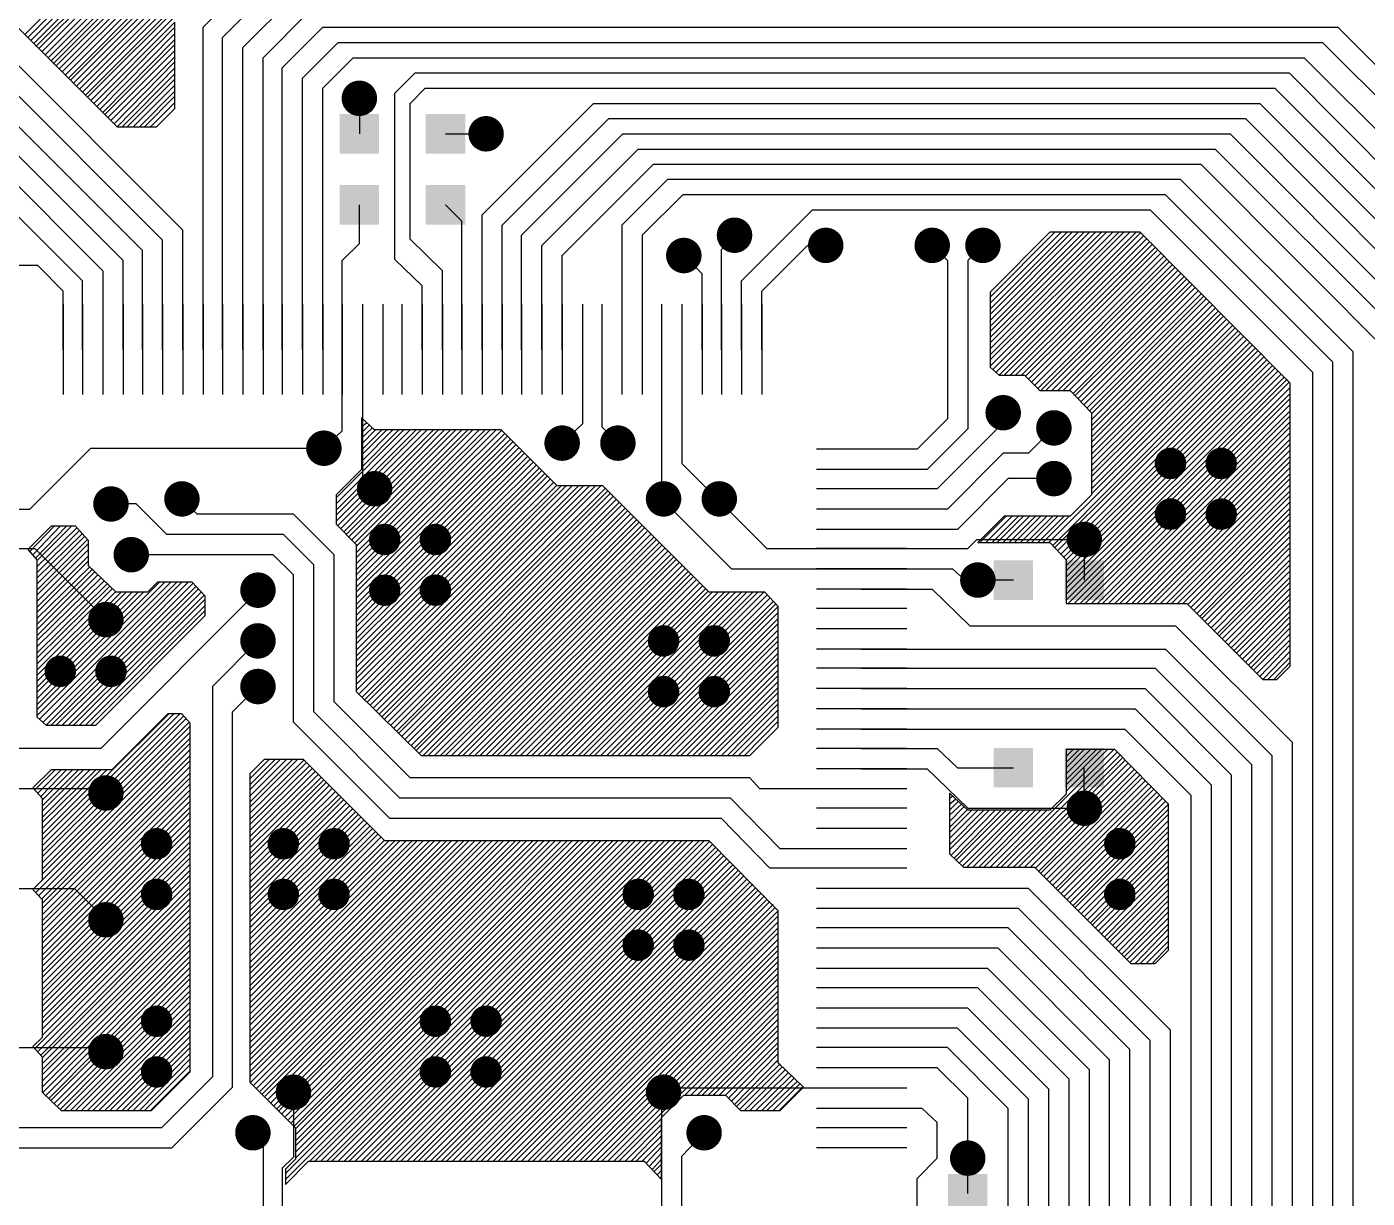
# Model space of a CAD drawing. Extents: x 295 to 953, y 10 to 290.
# Drawn here: x 591.3 to 646.7, y 133.6 to 182 of the extents above; entities that cross this region are included whole.
import ezdxf

# ---------------------------------------------------------------- set-up
doc = ezdxf.new("R2010")
doc.units = 0
doc.header["$LTSCALE"] = 5
doc.header["$MEASUREMENT"] = 0
doc.layers.get('0').update_dxf_attribs({"linetype": 'CONTINUOUS', "lineweight": 25})
doc.layers.add('ART01_PHO', color=7, linetype='CONTINUOUS')

msp = doc.modelspace()

# ---------------------------------------------------------------- linework, layer by layer
for points, const_width in [([(604.647, 179.088, 1), (605.381, 179.088, 1)], 0.733), ([(609.886, 177.621, 1), (610.619, 177.621, 1)], 0.733), ([(620.154, 173.43, 1), (620.887, 173.43, 1)], 0.733), ([(623.926, 173.011, 1), (624.659, 173.011, 1)], 0.733), ([(628.326, 173.011, 1), (629.06, 173.011, 1)], 0.733), ([(630.422, 173.011, 1), (631.155, 173.011, 1)], 0.733), ([(618.058, 172.592, 1), (618.792, 172.592, 1)], 0.733), ([(631.26, 166.096, 1), (631.993, 166.096, 1)], 0.733), ([(633.355, 165.467, 1), (634.089, 165.467, 1)], 0.733), ([(603.18, 164.629, 1), (603.914, 164.629, 1)], 0.733), ([(613.029, 164.839, 1), (613.763, 164.839, 1)], 0.733), ([(615.334, 164.839, 1), (616.068, 164.839, 1)], 0.733), ([(638.217, 164, 1), (638.867, 164, 1)], 0.65), ([(640.313, 164, 1), (640.962, 164, 1)], 0.65), ([(633.355, 163.372, 1), (634.089, 163.372, 1)], 0.733), ([(605.276, 162.953, 1), (606.009, 162.953, 1)], 0.733), ([(594.379, 162.324, 1), (595.113, 162.324, 1)], 0.733), ([(597.313, 162.534, 1), (598.046, 162.534, 1)], 0.733), ([(617.22, 162.534, 1), (617.954, 162.534, 1)], 0.733), ([(619.525, 162.534, 1), (620.259, 162.534, 1)], 0.733), ([(638.217, 161.905, 1), (638.867, 161.905, 1)], 0.65), ([(640.313, 161.905, 1), (640.962, 161.905, 1)], 0.65), ([(605.737, 160.857, 1), (606.386, 160.857, 1)], 0.65), ([(607.832, 160.857, 1), (608.482, 160.857, 1)], 0.65), ([(634.613, 160.857, 1), (635.346, 160.857, 1)], 0.733), ([(595.217, 160.228, 1), (595.951, 160.228, 1)], 0.733), ([(630.212, 159.181, 1), (630.946, 159.181, 1)], 0.733), ([(600.456, 158.762, 1), (601.19, 158.762, 1)], 0.733), ([(605.737, 158.762, 1), (606.386, 158.762, 1)], 0.65), ([(607.832, 158.762, 1), (608.482, 158.762, 1)], 0.65), ([(594.17, 157.546, 1), (594.903, 157.546, 1)], 0.733), ([(600.456, 156.666, 1), (601.19, 156.666, 1)], 0.733), ([(617.262, 156.666, 1), (617.912, 156.666, 1)], 0.65), ([(619.358, 156.666, 1), (620.007, 156.666, 1)], 0.65), ([(592.326, 155.409, 1), (592.975, 155.409, 1)], 0.65), ([(594.421, 155.409, 1), (595.071, 155.409, 1)], 0.65), ([(600.456, 154.78, 1), (601.19, 154.78, 1)], 0.733), ([(617.262, 154.571, 1), (617.912, 154.571, 1)], 0.65), ([(619.358, 154.571, 1), (620.007, 154.571, 1)], 0.65), ([(594.17, 150.38, 1), (594.903, 150.38, 1)], 0.733), ([(634.613, 149.751, 1), (635.346, 149.751, 1)], 0.733), ([(596.307, 148.284, 1), (596.957, 148.284, 1)], 0.65), ([(601.546, 148.284, 1), (602.195, 148.284, 1)], 0.65), ([(603.641, 148.284, 1), (604.291, 148.284, 1)], 0.65), ([(636.122, 148.284, 1), (636.771, 148.284, 1)], 0.65), ([(596.307, 146.189, 1), (596.957, 146.189, 1)], 0.65), ([(601.546, 146.189, 1), (602.195, 146.189, 1)], 0.65), ([(603.641, 146.189, 1), (604.291, 146.189, 1)], 0.65), ([(616.214, 146.189, 1), (616.864, 146.189, 1)], 0.65), ([(618.31, 146.189, 1), (618.959, 146.189, 1)], 0.65), ([(636.122, 146.189, 1), (636.771, 146.189, 1)], 0.65), ([(594.17, 145.141, 1), (594.903, 145.141, 1)], 0.733), ([(616.214, 144.093, 1), (616.864, 144.093, 1)], 0.65), ([(618.31, 144.093, 1), (618.959, 144.093, 1)], 0.65), ([(596.307, 140.95, 1), (596.957, 140.95, 1)], 0.65), ([(607.832, 140.95, 1), (608.482, 140.95, 1)], 0.65), ([(609.928, 140.95, 1), (610.577, 140.95, 1)], 0.65), ([(594.17, 139.693, 1), (594.903, 139.693, 1)], 0.733), ([(596.307, 138.854, 1), (596.957, 138.854, 1)], 0.65), ([(607.832, 138.854, 1), (608.482, 138.854, 1)], 0.65), ([(609.928, 138.854, 1), (610.577, 138.854, 1)], 0.65), ([(601.923, 138.016, 1), (602.656, 138.016, 1)], 0.733), ([(617.22, 138.016, 1), (617.954, 138.016, 1)], 0.733), ([(600.247, 136.34, 1), (600.98, 136.34, 1)], 0.733), ([(618.896, 136.34, 1), (619.63, 136.34, 1)], 0.733), ([(629.793, 135.292, 1), (630.527, 135.292, 1)], 0.733)]:
    msp.add_lwpolyline(points, format="xyb", close=True, dxfattribs=dict(const_width=const_width))
for points in [[(605.831, 178.438), (605.831, 176.804), (604.197, 178.438), (604.197, 176.804)], [(609.393, 178.438), (609.393, 176.804), (607.759, 178.438), (607.759, 176.804)], [(605.831, 175.505), (605.831, 173.87), (604.197, 175.505), (604.197, 173.87)], [(609.393, 175.505), (609.393, 173.87), (607.759, 175.505), (607.759, 173.87)], [(632.863, 159.998), (632.863, 158.363), (631.229, 159.998), (631.229, 158.363)], [(635.797, 159.998), (635.797, 158.363), (634.162, 159.998), (634.162, 158.363)], [(632.863, 152.245), (632.863, 150.61), (631.229, 152.245), (631.229, 150.61)], [(635.797, 152.245), (635.797, 150.61), (634.162, 152.245), (634.162, 150.61)], [(630.977, 134.642), (630.977, 133.008), (629.343, 134.642), (629.343, 133.008)]]:
    msp.add_solid(points)
at = {"layer": 'ART01_PHO', "color": 7}
for p, q in [((591.184, 181.728), (606.69, 197.235)), ((591.309, 181.603), (606.942, 197.235)), ((591.435, 181.477), (607.151, 197.235)), ((591.561, 181.351), (607.403, 197.235)), ((591.645, 181.225), (607.654, 197.235)), ((591.77, 181.142), (607.864, 197.235)), ((591.896, 181.016), (608.115, 197.235)), ((592.022, 180.89), (608.367, 197.235)), ((592.147, 180.764), (608.576, 197.235)), ((592.273, 180.639), (608.828, 197.235)), ((592.357, 180.513), (609.079, 197.235)), ((592.483, 180.429), (609.289, 197.235)), ((592.608, 180.303), (609.54, 197.235)), ((592.734, 180.178), (609.792, 197.235)), ((592.86, 180.052), (610.001, 197.235)), ((592.986, 179.926), (610.253, 197.235)), ((593.069, 179.842), (610.504, 197.235)), ((593.195, 179.717), (610.714, 197.235)), ((593.321, 179.591), (610.965, 197.235)), ((593.447, 179.465), (611.216, 197.235)), ((593.572, 179.339), (611.426, 197.235)), ((593.698, 179.214), (611.677, 197.235)), ((593.782, 179.13), (611.887, 197.235)), ((593.908, 179.004), (612.139, 197.235)), ((598.56, 182.022), (601.074, 184.536)), ((599.356, 181.603), (601.661, 183.908)), ((600.194, 181.183), (602.29, 183.279)), ((601.032, 180.764), (602.918, 182.65)), ((590.806, 182.105), (594.997, 177.914)), ((594.033, 178.878), (597.386, 182.231)), ((594.159, 178.753), (597.386, 182.022)), ((594.285, 178.627), (597.386, 181.77)), ((597.386, 178.669), (597.386, 182.231)), ((598.56, 168.694), (598.56, 182.022)), ((601.829, 180.345), (603.505, 182.022)), ((603.505, 182.022), (645.457, 182.022)), ((645.457, 182.022), (651.534, 175.945)), ((597.721, 173.64), (590.178, 181.183)), ((594.411, 178.501), (597.386, 181.519)), ((594.494, 178.417), (597.386, 181.309)), ((599.356, 168.694), (599.356, 181.603)), ((600.194, 168.694), (600.194, 181.183)), ((602.667, 179.926), (604.134, 181.393)), ((604.134, 181.393), (644.828, 181.393)), ((644.828, 181.393), (651.115, 175.106)), ((594.62, 178.292), (597.386, 181.058)), ((594.746, 178.166), (597.386, 180.806)), ((601.032, 168.694), (601.032, 180.764)), ((603.505, 179.507), (604.762, 180.764)), ((604.762, 180.764), (644.074, 180.764)), ((644.074, 180.764), (652.791, 172.047)), ((596.883, 173.221), (589.549, 180.555)), ((594.872, 178.04), (597.386, 180.597)), ((594.997, 177.914), (597.386, 180.345)), ((595.207, 177.914), (597.386, 180.094)), ((601.829, 168.694), (601.829, 180.345)), ((606.481, 179.298), (607.319, 180.136)), ((607.319, 180.136), (643.445, 180.136)), ((643.445, 180.136), (652.372, 171.167)), ((596.045, 172.801), (588.92, 179.926)), ((595.416, 177.914), (597.386, 179.884)), ((595.668, 177.914), (597.386, 179.633)), ((602.667, 168.694), (602.667, 179.926)), ((595.249, 172.382), (588.334, 179.298)), ((595.919, 177.914), (597.386, 179.381)), ((596.129, 177.914), (597.386, 179.172)), ((603.505, 168.694), (603.505, 179.507)), ((605.014, 179.088), (605.014, 177.621)), ((606.481, 172.424), (606.481, 179.298)), ((607.109, 178.878), (607.738, 179.507)), ((607.738, 179.507), (642.859, 179.507)), ((642.859, 179.507), (651.953, 170.371)), ((596.38, 177.914), (597.386, 178.92)), ((596.632, 177.914), (597.386, 178.669)), ((596.632, 177.914), (597.386, 178.669)), ((607.109, 173.262), (607.109, 178.878)), ((610.085, 174.268), (614.695, 178.878)), ((614.695, 178.878), (642.23, 178.878)), ((642.23, 178.878), (651.534, 169.574)), ((594.997, 177.914), (596.632, 177.914)), ((610.923, 173.849), (615.324, 178.25)), ((615.324, 178.25), (641.643, 178.25)), ((641.643, 178.25), (651.115, 168.736)), ((608.576, 177.621), (610.253, 177.621)), ((611.719, 173.43), (615.91, 177.621)), ((615.91, 177.621), (641.014, 177.621)), ((641.014, 177.621), (650.696, 167.898)), ((612.558, 173.011), (616.539, 176.992)), ((616.539, 176.992), (640.386, 176.992)), ((640.386, 176.992), (650.277, 167.102)), ((589.8, 176.573), (594.411, 171.963)), ((613.396, 172.592), (617.168, 176.364)), ((617.168, 176.364), (639.799, 176.364)), ((639.799, 176.364), (649.858, 166.263)), ((617.754, 175.735), (615.868, 173.849)), ((638.961, 175.735), (617.754, 175.735)), ((646.086, 168.61), (638.961, 175.735)), ((618.383, 175.106), (616.707, 173.43)), ((638.332, 175.106), (618.383, 175.106)), ((645.247, 168.191), (638.332, 175.106)), ((605.014, 173.095), (605.014, 174.687)), ((609.247, 174.017), (608.576, 174.687)), ((593.572, 171.544), (590.639, 174.478)), ((609.247, 168.694), (609.247, 174.017)), ((610.085, 168.694), (610.085, 174.268)), ((620.814, 171.544), (623.748, 174.478)), ((623.748, 174.478), (637.704, 174.478)), ((637.704, 174.478), (644.409, 167.772)), ((597.721, 168.694), (597.721, 173.64)), ((610.923, 168.694), (610.923, 173.849)), ((611.719, 168.694), (611.719, 173.43)), ((615.868, 173.849), (615.868, 168.694)), ((616.707, 173.43), (616.707, 168.694)), ((619.976, 172.843), (620.521, 173.43)), ((631.082, 170.874), (633.764, 173.556)), ((631.082, 170.622), (634.016, 173.556)), ((631.082, 170.371), (634.267, 173.556)), ((631.082, 170.161), (634.477, 173.556)), ((631.082, 169.91), (634.728, 173.556)), ((631.082, 169.658), (634.979, 173.556)), ((631.082, 169.449), (635.189, 173.556)), ((631.082, 169.197), (635.44, 173.556)), ((631.082, 168.988), (635.692, 173.556)), ((631.082, 168.736), (635.901, 173.556)), ((631.082, 168.485), (636.153, 173.556)), ((631.082, 168.275), (636.404, 173.556)), ((631.082, 168.024), (636.614, 173.556)), ((633.555, 173.556), (631.082, 171.083)), ((631.208, 167.898), (636.865, 173.556)), ((631.333, 167.772), (637.117, 173.556)), ((631.459, 167.647), (637.285, 173.514)), ((637.285, 173.556), (633.555, 173.556)), ((643.487, 167.311), (637.285, 173.556)), ((596.883, 168.694), (596.883, 173.221)), ((604.301, 172.382), (605.014, 173.095)), ((608.45, 171.963), (607.109, 173.262)), ((612.558, 168.694), (612.558, 173.011)), ((621.652, 171.125), (623.538, 173.011)), ((623.538, 173.011), (624.292, 173.011)), ((628.693, 173.011), (629.322, 172.382)), ((630.788, 173.011), (630.16, 172.382)), ((631.669, 167.647), (637.41, 173.388)), ((631.92, 167.647), (637.536, 173.262)), ((632.13, 167.647), (637.662, 173.137)), ((632.381, 167.647), (637.787, 173.053)), ((632.549, 167.605), (637.913, 172.927)), ((595.249, 168.694), (595.249, 172.382)), ((596.045, 168.694), (596.045, 172.801)), ((604.301, 168.694), (604.301, 172.382)), ((607.612, 171.335), (606.481, 172.424)), ((613.396, 168.694), (613.396, 172.592)), ((619.179, 171.838), (618.425, 172.592)), ((619.976, 168.694), (619.976, 172.843)), ((629.322, 172.382), (629.322, 165.844)), ((630.16, 172.382), (630.16, 165.425)), ((632.674, 167.479), (637.997, 172.801)), ((632.8, 167.353), (638.123, 172.676)), ((632.926, 167.227), (638.248, 172.55)), ((633.052, 167.102), (638.374, 172.424)), ((633.177, 167.018), (638.5, 172.34)), ((591.728, 172.173), (586.154, 172.173)), ((592.776, 171.125), (591.728, 172.173)), ((594.411, 171.963), (594.411, 168.694)), ((608.45, 168.694), (608.45, 171.963)), ((619.179, 168.694), (619.179, 171.838)), ((633.387, 167.018), (638.626, 172.215)), ((633.638, 167.018), (638.709, 172.089)), ((633.89, 167.018), (638.835, 171.963)), ((634.099, 167.018), (638.961, 171.838)), ((593.572, 168.694), (593.572, 171.544)), ((607.612, 168.694), (607.612, 171.335)), ((620.814, 168.694), (620.814, 171.544)), ((634.351, 167.018), (639.087, 171.712)), ((634.518, 166.892), (639.212, 171.628)), ((634.602, 166.808), (639.338, 171.502)), ((634.728, 166.683), (639.422, 171.377)), ((634.854, 166.557), (639.548, 171.251)), ((592.776, 168.694), (592.776, 171.125)), ((621.652, 168.694), (621.652, 171.125)), ((631.082, 171.083), (631.082, 167.982)), ((634.979, 166.431), (639.673, 171.125)), ((635.105, 166.305), (639.799, 170.999)), ((635.189, 166.18), (639.925, 170.916)), ((635.273, 166.054), (640.009, 170.79)), ((635.273, 165.802), (640.134, 170.664)), ((592.776, 170.58), (592.776, 166.85)), ((593.572, 170.58), (593.572, 166.85)), ((594.411, 170.58), (594.411, 166.85)), ((595.249, 170.58), (595.249, 166.85)), ((596.045, 170.58), (596.045, 166.85)), ((596.883, 170.58), (596.883, 166.85)), ((597.721, 170.58), (597.721, 166.85)), ((598.56, 170.58), (598.56, 166.85)), ((599.356, 170.58), (599.356, 166.85)), ((600.194, 170.58), (600.194, 166.85)), ((601.032, 170.58), (601.032, 166.85)), ((601.829, 170.58), (601.829, 166.85)), ((602.667, 170.58), (602.667, 166.85)), ((603.505, 170.58), (603.505, 166.85)), ((604.301, 170.58), (604.301, 166.85)), ((605.14, 170.58), (605.14, 166.85)), ((605.978, 170.58), (605.978, 166.85)), ((606.774, 170.58), (606.774, 166.85)), ((607.612, 170.58), (607.612, 166.85)), ((608.45, 170.58), (608.45, 166.85)), ((609.247, 170.58), (609.247, 166.85)), ((610.085, 170.58), (610.085, 166.85)), ((610.923, 170.58), (610.923, 166.85)), ((611.719, 170.58), (611.719, 166.85)), ((612.558, 170.58), (612.558, 166.85)), ((613.396, 170.58), (613.396, 166.85)), ((614.234, 170.58), (614.234, 166.85)), ((615.03, 170.58), (615.03, 166.85)), ((615.868, 170.58), (615.868, 166.85)), ((616.707, 170.58), (616.707, 166.85)), ((617.503, 170.58), (617.503, 166.85)), ((618.341, 170.58), (618.341, 166.85)), ((619.179, 170.58), (619.179, 166.85)), ((619.976, 170.58), (619.976, 166.85)), ((620.814, 170.58), (620.814, 166.85)), ((621.652, 170.58), (621.652, 166.85)), ((635.273, 165.551), (640.26, 170.538)), ((635.273, 165.341), (640.386, 170.413)), ((635.273, 165.09), (640.512, 170.287)), ((635.273, 164.88), (640.637, 170.203)), ((635.273, 164.629), (640.721, 170.077)), ((635.273, 164.378), (640.847, 169.952)), ((635.273, 164.168), (640.973, 169.826)), ((635.273, 163.917), (641.098, 169.7)), ((635.273, 163.665), (641.224, 169.616)), ((633.513, 160.731), (641.811, 168.988)), ((635.273, 163.456), (641.35, 169.491)), ((635.273, 163.204), (641.434, 169.365)), ((635.273, 162.953), (641.559, 169.239)), ((635.273, 162.743), (641.685, 169.113)), ((604.301, 165.341), (604.301, 168.694)), ((605.14, 168.694), (605.14, 163.456)), ((614.234, 168.694), (614.234, 165.635)), ((615.03, 168.694), (615.03, 165.509)), ((617.503, 168.694), (617.503, 162.534)), ((618.341, 168.694), (618.341, 164)), ((633.68, 160.606), (641.937, 168.904)), ((633.764, 160.522), (642.062, 168.778)), ((633.89, 160.396), (642.146, 168.652)), ((634.016, 160.27), (642.272, 168.527)), ((646.086, 110.356), (646.086, 168.61)), ((631.082, 167.982), (631.459, 167.647)), ((634.141, 160.145), (642.398, 168.401)), ((634.225, 160.019), (642.523, 168.275)), ((634.225, 159.767), (642.649, 168.191)), ((634.225, 159.558), (642.775, 168.066)), ((634.225, 159.306), (642.859, 167.94)), ((645.247, 113.499), (645.247, 168.191)), ((631.459, 167.647), (632.507, 167.647)), ((632.507, 167.647), (633.135, 167.018)), ((634.225, 159.055), (642.984, 167.814)), ((634.225, 158.845), (643.11, 167.688)), ((634.225, 158.594), (643.236, 167.563)), ((634.225, 158.343), (643.361, 167.479)), ((634.309, 158.217), (643.445, 167.353)), ((644.409, 167.772), (644.409, 114.756)), ((633.135, 167.018), (634.393, 167.018)), ((634.393, 167.018), (635.273, 166.096)), ((634.56, 158.217), (643.487, 167.144)), ((634.812, 158.217), (643.487, 166.892)), ((643.487, 155.618), (643.487, 167.311)), ((635.021, 158.217), (643.487, 166.683)), ((635.273, 158.217), (643.487, 166.431)), ((605.642, 165.383), (605.098, 165.886)), ((605.098, 165.886), (605.098, 163.749)), ((605.098, 165.761), (605.181, 165.802)), ((605.098, 165.509), (605.307, 165.677)), ((629.322, 165.844), (628.064, 164.587)), ((631.627, 165.677), (628.903, 162.953)), ((631.627, 166.096), (631.627, 165.677)), ((635.273, 166.096), (635.273, 162.701)), ((635.524, 158.217), (643.487, 166.18)), ((635.734, 158.217), (643.487, 165.97)), ((635.985, 158.217), (643.487, 165.719)), ((603.547, 164.629), (604.301, 165.341)), ((604.05, 162.575), (606.858, 165.383)), ((604.05, 162.324), (607.109, 165.383)), ((604.05, 162.072), (607.361, 165.383)), ((604.05, 161.863), (607.57, 165.383)), ((604.05, 161.611), (607.822, 165.383)), ((604.134, 161.444), (608.073, 165.383)), ((604.259, 161.318), (608.283, 165.383)), ((604.385, 161.192), (608.534, 165.383)), ((604.469, 161.067), (608.786, 165.383)), ((604.595, 160.983), (608.995, 165.383)), ((604.72, 160.857), (609.247, 165.383)), ((604.846, 160.731), (609.498, 165.383)), ((604.888, 160.564), (609.708, 165.383)), ((604.888, 160.312), (609.959, 165.383)), ((604.888, 160.103), (610.211, 165.383)), ((604.888, 159.851), (610.42, 165.383)), ((604.888, 159.6), (610.672, 165.383)), ((604.888, 159.39), (610.881, 165.341)), ((604.888, 159.139), (611.007, 165.216)), ((604.888, 158.887), (611.133, 165.132)), ((605.098, 165.258), (605.433, 165.593)), ((605.098, 165.048), (605.559, 165.467)), ((605.098, 164.797), (605.684, 165.383)), ((605.098, 164.545), (605.936, 165.383)), ((605.098, 164.336), (606.145, 165.383)), ((605.098, 164.084), (606.397, 165.383)), ((605.098, 163.833), (606.648, 165.383)), ((610.881, 165.383), (605.642, 165.383)), ((613.186, 163.078), (610.881, 165.383)), ((614.234, 165.635), (613.396, 164.839)), ((615.03, 165.509), (615.701, 164.839)), ((630.16, 165.425), (628.483, 163.749)), ((633.722, 165.467), (632.674, 164.419)), ((636.237, 158.217), (643.487, 165.509)), ((636.446, 158.217), (643.487, 165.258)), ((591.393, 162.114), (593.908, 164.629)), ((593.908, 164.629), (603.547, 164.629)), ((604.888, 158.678), (611.258, 165.006)), ((604.888, 158.426), (611.342, 164.88)), ((604.888, 158.175), (611.468, 164.755)), ((604.888, 157.965), (611.594, 164.629)), ((627.645, 164.587), (623.915, 164.587)), ((628.064, 164.587), (625.759, 164.587)), ((636.698, 158.217), (643.487, 165.006)), ((636.949, 158.217), (643.487, 164.797)), ((604.888, 157.714), (611.719, 164.503)), ((604.888, 157.462), (611.845, 164.419)), ((604.888, 157.253), (611.971, 164.294)), ((604.888, 157.001), (612.055, 164.168)), ((604.888, 156.75), (612.18, 164.042)), ((618.341, 164), (621.862, 160.48)), ((631.627, 164.419), (629.322, 162.114)), ((632.674, 164.419), (631.627, 164.419)), ((637.159, 158.217), (643.487, 164.545)), ((637.41, 158.217), (643.487, 164.294)), ((637.662, 158.217), (643.487, 164.084)), ((605.098, 163.749), (604.05, 162.701)), ((604.888, 156.54), (612.306, 163.917)), ((604.888, 156.289), (612.432, 163.791)), ((604.888, 156.037), (612.558, 163.707)), ((604.888, 155.828), (612.683, 163.581)), ((604.888, 155.576), (612.767, 163.456)), ((605.14, 163.456), (605.642, 162.953)), ((627.645, 163.749), (623.915, 163.749)), ((628.483, 163.749), (625.759, 163.749)), ((637.871, 158.217), (643.487, 163.833)), ((638.123, 158.217), (643.487, 163.581)), ((604.888, 155.325), (612.893, 163.33)), ((604.888, 155.115), (613.019, 163.204)), ((604.888, 154.864), (613.144, 163.078)), ((604.888, 154.613), (613.354, 163.078)), ((605.014, 154.487), (613.563, 163.078)), ((605.14, 154.361), (613.815, 163.078)), ((605.223, 154.235), (614.066, 163.078)), ((605.349, 154.151), (614.276, 163.078)), ((605.475, 154.026), (614.527, 163.078)), ((605.601, 153.9), (614.779, 163.078)), ((605.726, 153.774), (614.988, 163.078)), ((605.852, 153.649), (615.156, 162.953)), ((615.072, 163.078), (613.186, 163.078)), ((619.473, 158.678), (615.072, 163.078)), ((619.892, 162.534), (619.389, 162.953)), ((627.645, 162.953), (623.915, 162.953)), ((628.903, 162.953), (625.759, 162.953)), ((631.836, 163.372), (629.741, 161.276)), ((633.722, 163.372), (631.836, 163.372)), ((638.374, 158.217), (643.487, 163.372)), ((638.584, 158.217), (643.487, 163.12)), ((598.308, 161.905), (597.68, 162.534)), ((604.05, 162.701), (604.05, 161.486)), ((605.936, 153.523), (615.282, 162.869)), ((606.062, 153.439), (615.366, 162.743)), ((606.187, 153.313), (615.491, 162.617)), ((606.313, 153.188), (615.617, 162.492)), ((606.439, 153.062), (615.743, 162.366)), ((617.503, 162.534), (620.395, 159.642)), ((617.503, 162.534), (617.587, 162.534)), ((635.273, 162.701), (634.393, 161.821)), ((638.835, 158.217), (643.487, 162.869)), ((639.045, 158.217), (643.487, 162.659)), ((639.254, 158.175), (643.487, 162.408)), ((588.627, 162.114), (591.393, 162.114)), ((595.794, 162.324), (594.746, 162.324)), ((597.051, 161.067), (595.794, 162.324)), ((602.29, 161.905), (598.308, 161.905)), ((603.966, 160.228), (602.29, 161.905)), ((606.564, 152.936), (615.868, 162.282)), ((606.648, 152.852), (615.994, 162.156)), ((606.774, 152.727), (616.078, 162.031)), ((606.9, 152.601), (616.204, 161.905)), ((627.645, 162.114), (623.915, 162.114)), ((629.322, 162.114), (625.759, 162.114)), ((631.669, 161.821), (630.579, 160.731)), ((630.663, 160.731), (631.752, 161.821)), ((630.914, 160.731), (632.004, 161.821)), ((631.166, 160.731), (632.255, 161.821)), ((631.375, 160.731), (632.465, 161.821)), ((631.627, 160.731), (632.716, 161.821)), ((634.393, 161.821), (631.669, 161.821)), ((631.878, 160.731), (632.968, 161.821)), ((632.088, 160.731), (633.177, 161.821)), ((632.339, 160.731), (633.429, 161.821)), ((632.591, 160.731), (633.68, 161.821)), ((632.8, 160.731), (633.89, 161.821)), ((633.052, 160.731), (634.141, 161.821)), ((633.261, 160.731), (634.351, 161.821)), ((639.38, 158.049), (643.487, 162.156)), ((639.506, 157.923), (643.487, 161.947)), ((592.273, 161.402), (591.309, 160.438)), ((591.393, 160.354), (592.399, 161.402)), ((591.519, 160.228), (592.65, 161.402)), ((591.645, 160.103), (592.902, 161.402)), ((591.686, 159.977), (593.111, 161.402)), ((591.686, 159.726), (593.321, 161.318)), ((591.686, 159.474), (593.447, 161.234)), ((593.279, 161.402), (592.273, 161.402)), ((593.824, 160.815), (593.279, 161.402)), ((604.05, 161.486), (604.888, 160.648)), ((607.025, 152.475), (616.33, 161.779)), ((607.151, 152.349), (616.455, 161.653)), ((607.277, 152.224), (616.581, 161.57)), ((607.361, 152.14), (616.707, 161.444)), ((607.486, 152.014), (616.791, 161.318)), ((627.645, 161.276), (623.915, 161.276)), ((629.741, 161.276), (625.759, 161.276)), ((639.631, 157.798), (643.487, 161.695)), ((639.757, 157.672), (643.487, 161.444)), ((639.841, 157.588), (643.487, 161.234)), ((591.686, 159.265), (593.572, 161.109)), ((591.686, 159.013), (593.656, 160.983)), ((591.686, 158.762), (593.782, 160.857)), ((591.686, 158.552), (593.824, 160.689)), ((593.824, 159.767), (593.824, 160.815)), ((601.871, 161.067), (597.051, 161.067)), ((603.128, 159.809), (601.871, 161.067)), ((607.654, 151.93), (616.916, 161.192)), ((607.864, 151.93), (617.042, 161.067)), ((608.115, 151.93), (617.168, 160.941)), ((608.367, 151.93), (617.293, 160.857)), ((608.576, 151.93), (617.419, 160.731)), ((630.16, 160.48), (630.537, 160.857)), ((630.537, 160.857), (634.979, 160.857)), ((630.579, 160.731), (633.555, 160.731)), ((633.555, 160.731), (634.225, 160.019)), ((634.979, 160.857), (634.979, 159.181)), ((639.967, 157.462), (643.487, 160.983)), ((640.092, 157.337), (643.487, 160.731)), ((588.627, 160.48), (591.603, 160.48)), ((591.309, 160.438), (591.686, 160.019)), ((591.603, 160.48), (594.536, 157.546)), ((591.686, 158.301), (593.824, 160.438)), ((591.686, 158.049), (593.824, 160.187)), ((601.451, 160.228), (595.584, 160.228)), ((602.29, 159.39), (601.451, 160.228)), ((603.966, 154.151), (603.966, 160.228)), ((604.888, 160.648), (604.888, 154.571)), ((608.828, 151.93), (617.503, 160.606)), ((609.079, 151.93), (617.629, 160.48)), ((609.289, 151.93), (617.754, 160.354)), ((609.54, 151.93), (617.88, 160.228)), ((609.792, 151.93), (618.006, 160.145)), ((621.862, 160.48), (625.759, 160.48)), ((627.645, 160.48), (623.915, 160.48)), ((625.759, 160.48), (630.16, 160.48)), ((640.218, 157.211), (643.487, 160.522)), ((640.344, 157.085), (643.487, 160.27)), ((591.686, 160.019), (591.686, 153.523)), ((591.686, 157.84), (593.824, 159.977)), ((591.686, 157.588), (593.866, 159.726)), ((591.686, 157.337), (593.991, 159.642)), ((594.955, 158.678), (593.824, 159.767)), ((603.128, 153.732), (603.128, 159.809)), ((610.001, 151.93), (618.09, 160.019)), ((610.253, 151.93), (618.215, 159.893)), ((610.504, 151.93), (618.341, 159.767)), ((610.714, 151.93), (618.467, 159.642)), ((620.395, 159.642), (625.759, 159.642)), ((627.645, 159.642), (623.915, 159.642)), ((625.759, 159.642), (629.531, 159.642)), ((629.531, 159.642), (630.034, 159.181)), ((634.225, 160.019), (634.225, 158.217)), ((640.47, 156.959), (643.487, 160.019)), ((640.553, 156.876), (643.487, 159.809)), ((591.686, 157.127), (594.075, 159.516)), ((591.686, 156.876), (594.201, 159.39)), ((591.686, 156.666), (594.327, 159.265)), ((591.686, 156.415), (594.452, 159.139)), ((591.686, 154.026), (596.758, 159.097)), ((591.686, 153.816), (596.967, 159.097)), ((591.686, 153.565), (597.219, 159.097)), ((591.686, 156.163), (594.578, 159.013)), ((591.812, 153.439), (597.47, 159.097)), ((591.938, 153.313), (597.68, 159.097)), ((592.064, 153.188), (597.931, 159.097)), ((592.273, 153.188), (598.141, 159.055)), ((596.674, 159.097), (596.255, 158.678)), ((598.099, 159.097), (596.674, 159.097)), ((598.643, 158.51), (598.099, 159.097)), ((602.29, 153.313), (602.29, 159.39)), ((610.965, 151.93), (618.593, 159.516)), ((611.216, 151.93), (618.718, 159.432)), ((611.426, 151.93), (618.802, 159.306)), ((611.677, 151.93), (618.928, 159.181)), ((611.929, 151.93), (619.054, 159.055)), ((632.046, 159.181), (630.034, 159.181)), ((640.679, 156.75), (643.487, 159.558)), ((640.805, 156.624), (643.487, 159.306)), ((640.931, 156.498), (643.487, 159.097)), ((591.686, 155.954), (594.704, 158.929)), ((591.686, 155.702), (594.788, 158.804)), ((591.686, 155.451), (594.913, 158.678)), ((591.686, 155.241), (595.165, 158.678)), ((591.686, 154.99), (595.375, 158.678)), ((591.686, 154.738), (595.626, 158.678)), ((591.686, 154.529), (595.877, 158.678)), ((591.686, 154.277), (596.087, 158.678)), ((592.483, 153.188), (598.266, 158.929)), ((592.734, 153.188), (598.35, 158.804)), ((592.986, 153.188), (598.476, 158.678)), ((593.195, 153.188), (598.602, 158.552)), ((600.823, 158.72), (594.327, 152.224)), ((596.255, 158.678), (594.955, 158.678)), ((598.643, 157.714), (598.643, 158.51)), ((600.823, 158.762), (600.823, 158.72)), ((612.139, 151.93), (619.179, 158.929)), ((612.39, 151.93), (619.305, 158.804)), ((612.641, 151.93), (619.431, 158.72)), ((612.851, 151.93), (619.598, 158.678)), ((613.102, 151.93), (619.85, 158.678)), ((613.354, 151.93), (620.101, 158.678)), ((613.563, 151.93), (620.311, 158.678)), ((613.815, 151.93), (620.562, 158.678)), ((614.066, 151.93), (620.814, 158.678)), ((614.276, 151.93), (621.023, 158.678)), ((614.527, 151.93), (621.275, 158.678)), ((614.737, 151.93), (621.484, 158.678)), ((614.988, 151.93), (621.736, 158.678)), ((615.24, 151.93), (621.862, 158.552)), ((621.778, 158.678), (619.473, 158.678)), ((622.323, 158.091), (621.778, 158.678)), ((627.645, 158.804), (623.915, 158.804)), ((625.759, 158.804), (628.693, 158.804)), ((628.693, 158.804), (630.244, 157.295)), ((641.056, 156.373), (643.487, 158.845)), ((641.14, 156.247), (643.487, 158.594)), ((593.447, 153.188), (598.643, 158.384)), ((593.698, 153.188), (598.643, 158.133)), ((593.908, 153.188), (598.643, 157.923)), ((615.449, 151.93), (621.987, 158.426)), ((615.701, 151.93), (622.113, 158.301)), ((615.952, 151.93), (622.239, 158.217)), ((616.162, 151.93), (622.323, 158.091)), ((622.323, 153.104), (622.323, 158.091)), ((627.645, 158.007), (623.915, 158.007)), ((634.225, 158.217), (639.212, 158.217)), ((639.212, 158.217), (642.356, 155.074)), ((641.266, 156.163), (643.487, 158.384)), ((641.392, 156.037), (643.487, 158.133)), ((594.117, 153.188), (598.643, 157.714)), ((616.413, 151.93), (622.323, 157.84)), ((616.665, 151.93), (622.323, 157.588)), ((616.874, 151.93), (622.323, 157.379)), ((641.517, 155.912), (643.487, 157.881)), ((641.643, 155.786), (643.487, 157.672)), ((641.769, 155.66), (643.487, 157.42)), ((617.126, 151.93), (622.323, 157.127)), ((617.377, 151.93), (622.323, 156.876)), ((627.645, 157.169), (623.915, 157.169)), ((630.244, 157.295), (638.751, 157.295)), ((638.751, 157.295), (643.571, 152.475)), ((641.853, 155.535), (643.487, 157.211)), ((641.978, 155.451), (643.487, 156.959)), ((600.823, 156.666), (598.937, 154.78)), ((617.587, 151.93), (622.323, 156.666)), ((617.838, 151.93), (622.323, 156.415)), ((627.645, 156.331), (623.915, 156.331)), ((625.759, 156.331), (638.332, 156.331)), ((638.332, 156.331), (642.733, 151.93)), ((642.104, 155.325), (643.487, 156.708)), ((642.23, 155.199), (643.487, 156.498)), ((642.356, 155.074), (643.487, 156.247)), ((618.09, 151.93), (622.323, 156.163)), ((618.299, 151.93), (622.323, 155.954)), ((618.551, 151.93), (622.323, 155.702)), ((642.565, 155.074), (643.487, 155.996)), ((642.817, 155.074), (643.487, 155.786)), ((618.802, 151.93), (622.323, 155.451)), ((619.012, 151.93), (622.323, 155.241)), ((627.645, 155.535), (623.915, 155.535)), ((625.759, 155.535), (637.913, 155.535)), ((637.913, 155.535), (641.895, 151.553)), ((642.942, 155.074), (643.487, 155.618)), ((598.937, 154.78), (598.937, 138.645)), ((599.775, 153.732), (600.823, 154.78)), ((619.263, 151.93), (622.323, 154.99)), ((619.515, 151.93), (622.323, 154.738)), ((627.645, 154.696), (623.915, 154.696)), ((625.759, 154.696), (637.494, 154.696)), ((637.494, 154.696), (641.056, 151.134)), ((642.356, 155.074), (642.942, 155.074)), ((607.109, 151.008), (603.966, 154.151)), ((604.888, 154.571), (607.57, 151.93)), ((619.724, 151.93), (622.323, 154.529)), ((619.976, 151.93), (622.323, 154.277)), ((620.227, 151.93), (622.323, 154.068)), ((591.686, 153.523), (592.064, 153.188)), ((591.896, 148.452), (597.135, 153.649)), ((591.896, 148.2), (597.344, 153.649)), ((591.896, 147.949), (597.596, 153.649)), ((591.896, 147.739), (597.763, 153.565)), ((597.093, 153.649), (594.788, 151.344)), ((597.68, 153.649), (597.093, 153.649)), ((598.015, 153.271), (597.68, 153.649)), ((599.775, 138.226), (599.775, 153.732)), ((606.69, 150.17), (603.128, 153.732)), ((620.437, 151.93), (622.323, 153.816)), ((620.688, 151.93), (622.323, 153.565)), ((627.645, 153.858), (623.915, 153.858)), ((625.759, 153.858), (637.075, 153.858)), ((637.075, 153.858), (640.218, 150.715)), ((591.896, 147.488), (597.847, 153.439)), ((591.896, 147.236), (597.973, 153.313)), ((591.896, 147.027), (598.015, 153.146)), ((592.064, 153.188), (594.117, 153.188)), ((598.015, 138.854), (598.015, 153.271)), ((606.271, 149.332), (602.29, 153.313)), ((620.94, 151.93), (622.323, 153.355)), ((621.149, 151.93), (622.323, 153.104)), ((627.645, 153.02), (623.915, 153.02)), ((625.759, 153.02), (636.656, 153.02)), ((636.656, 153.02), (639.38, 150.296)), ((591.645, 146.272), (598.015, 152.643)), ((591.77, 146.147), (598.015, 152.433)), ((591.896, 146.775), (598.015, 152.894)), ((643.571, 152.475), (643.571, 116.013)), ((594.327, 152.224), (588.627, 152.224)), ((591.896, 146.021), (598.015, 152.182)), ((591.896, 145.811), (598.015, 151.93)), ((607.57, 151.93), (621.149, 151.93)), ((627.645, 152.224), (623.915, 152.224)), ((625.759, 152.224), (628.903, 152.224)), ((628.903, 152.224), (629.741, 151.427)), ((631.333, 147.32), (636.195, 152.182)), ((631.543, 147.32), (636.321, 152.056)), ((631.794, 147.32), (636.446, 151.93)), ((632.046, 147.32), (636.572, 151.846)), ((634.225, 152.14), (634.267, 152.182)), ((634.225, 151.888), (634.518, 152.182)), ((634.225, 151.637), (634.77, 152.182)), ((634.225, 151.427), (634.979, 152.182)), ((634.225, 151.176), (635.231, 152.182)), ((634.225, 150.924), (635.482, 152.182)), ((634.225, 150.715), (635.692, 152.182)), ((634.225, 150.463), (635.943, 152.182)), ((636.237, 152.182), (634.225, 152.182)), ((634.225, 152.182), (634.225, 150.338)), ((638.458, 149.919), (636.237, 152.182)), ((642.733, 151.93), (642.733, 116.433)), ((592.273, 151.344), (591.519, 150.589)), ((591.603, 150.505), (592.441, 151.344)), ((591.728, 150.38), (592.692, 151.344)), ((591.854, 150.254), (592.902, 151.344)), ((591.896, 145.602), (598.015, 151.721)), ((591.896, 145.35), (598.015, 151.469)), ((591.896, 150.086), (593.153, 151.344)), ((591.896, 149.835), (593.405, 151.344)), ((591.896, 149.625), (593.614, 151.344)), ((591.896, 149.374), (593.866, 151.344)), ((591.896, 149.164), (594.117, 151.344)), ((591.896, 148.913), (594.327, 151.344)), ((591.896, 148.661), (594.578, 151.344)), ((594.788, 151.344), (592.273, 151.344)), ((600.488, 150.966), (601.284, 151.763)), ((600.488, 150.715), (601.535, 151.763)), ((600.488, 150.505), (601.745, 151.763)), ((600.488, 150.254), (601.996, 151.763)), ((600.488, 150.002), (602.248, 151.763)), ((600.488, 149.793), (602.457, 151.763)), ((601.074, 151.763), (600.488, 151.176)), ((600.488, 149.541), (602.709, 151.721)), ((600.488, 149.29), (602.834, 151.637)), ((600.488, 149.08), (602.96, 151.511)), ((600.488, 148.829), (603.044, 151.385)), ((600.488, 148.577), (603.17, 151.26)), ((602.709, 151.763), (601.074, 151.763)), ((606.062, 148.41), (602.709, 151.763)), ((627.645, 151.385), (623.915, 151.385)), ((625.759, 151.385), (628.483, 151.385)), ((628.483, 151.385), (630.16, 149.751)), ((629.741, 151.427), (632.046, 151.427)), ((632.255, 147.32), (636.656, 151.721)), ((632.507, 147.32), (636.782, 151.595)), ((632.758, 147.32), (636.907, 151.469)), ((632.968, 147.278), (637.033, 151.344)), ((633.094, 147.153), (637.159, 151.26)), ((634.979, 149.751), (634.979, 151.427)), ((641.895, 151.553), (641.895, 116.852)), ((591.896, 145.099), (598.015, 151.218)), ((591.896, 144.889), (598.015, 151.008)), ((591.896, 144.638), (598.015, 150.757)), ((600.488, 151.176), (600.488, 138.435)), ((600.488, 148.368), (603.295, 151.134)), ((600.488, 148.116), (603.421, 151.008)), ((600.488, 147.865), (603.547, 150.924)), ((600.488, 147.655), (603.631, 150.799)), ((621.149, 151.008), (607.109, 151.008)), ((621.568, 150.547), (621.149, 151.008)), ((633.177, 147.069), (637.285, 151.134)), ((633.303, 146.943), (637.368, 151.008)), ((633.429, 146.817), (637.494, 150.883)), ((633.555, 146.692), (637.62, 150.757)), ((640.218, 150.715), (640.218, 117.69)), ((641.056, 151.134), (641.056, 117.271)), ((594.536, 150.547), (588.627, 150.547)), ((591.519, 150.589), (591.896, 150.17)), ((591.896, 144.386), (598.015, 150.505)), ((591.896, 144.177), (598.015, 150.296)), ((591.896, 150.17), (591.896, 146.775)), ((594.536, 150.38), (594.536, 150.547)), ((600.488, 147.404), (603.757, 150.673)), ((600.488, 147.153), (603.882, 150.547)), ((600.488, 146.943), (604.008, 150.422)), ((600.488, 146.692), (604.134, 150.296)), ((600.488, 146.44), (604.259, 150.212)), ((620.353, 150.17), (606.69, 150.17)), ((622.406, 148.075), (620.353, 150.17)), ((625.759, 150.547), (621.568, 150.547)), ((627.645, 150.547), (623.915, 150.547)), ((630.16, 149.667), (629.405, 150.38)), ((629.405, 150.38), (629.405, 147.865)), ((629.405, 150.17), (629.531, 150.254)), ((634.225, 150.338), (633.555, 149.667)), ((633.68, 146.566), (637.746, 150.631)), ((633.806, 146.44), (637.871, 150.547)), ((633.89, 146.356), (637.997, 150.422)), ((634.016, 146.231), (638.081, 150.296)), ((634.141, 146.105), (638.207, 150.17)), ((639.38, 150.296), (639.38, 118.109)), ((591.896, 143.925), (598.015, 150.044)), ((591.896, 143.674), (598.015, 149.793)), ((600.488, 146.231), (604.343, 150.086)), ((600.488, 145.979), (604.469, 149.96)), ((600.488, 145.769), (604.595, 149.835)), ((600.488, 145.518), (604.72, 149.709)), ((627.645, 149.751), (623.915, 149.751)), ((629.405, 149.919), (629.657, 150.128)), ((629.405, 149.667), (629.783, 150.044)), ((629.405, 149.458), (629.908, 149.919)), ((629.405, 149.206), (629.992, 149.793)), ((629.405, 148.955), (630.118, 149.667)), ((629.405, 148.745), (630.327, 149.667)), ((629.405, 148.494), (630.579, 149.667)), ((629.405, 148.242), (630.83, 149.667)), ((629.405, 148.033), (631.04, 149.667)), ((629.489, 147.823), (631.291, 149.667)), ((629.615, 147.697), (631.543, 149.667)), ((629.699, 147.614), (631.752, 149.667)), ((629.825, 147.488), (632.004, 149.667)), ((629.95, 147.362), (632.255, 149.667)), ((630.118, 147.32), (632.465, 149.667)), ((630.16, 149.751), (634.979, 149.751)), ((633.555, 149.667), (630.16, 149.667)), ((630.369, 147.32), (632.716, 149.667)), ((630.621, 147.32), (632.968, 149.667)), ((630.83, 147.32), (633.177, 149.667)), ((631.082, 147.32), (633.429, 149.667)), ((634.267, 145.979), (638.332, 150.044)), ((634.393, 145.853), (638.458, 149.919)), ((634.518, 145.728), (638.458, 149.709)), ((638.458, 143.884), (638.458, 149.919)), ((591.896, 143.464), (598.015, 149.583)), ((591.896, 143.213), (598.015, 149.332)), ((591.896, 142.962), (598.015, 149.08)), ((600.488, 145.267), (604.846, 149.583)), ((600.488, 145.057), (604.972, 149.499)), ((600.488, 144.806), (605.056, 149.374)), ((600.488, 144.554), (605.181, 149.248)), ((600.488, 144.345), (605.307, 149.122)), ((619.976, 149.332), (606.271, 149.332)), ((621.987, 147.278), (619.976, 149.332)), ((634.602, 145.644), (638.458, 149.499)), ((634.728, 145.518), (638.458, 149.248)), ((591.896, 142.752), (598.015, 148.871)), ((591.896, 142.501), (598.015, 148.619)), ((600.488, 144.093), (605.433, 148.997)), ((600.488, 143.842), (605.559, 148.913)), ((600.488, 143.632), (605.684, 148.787)), ((600.488, 143.381), (605.768, 148.661)), ((600.488, 143.129), (605.894, 148.536)), ((627.645, 148.913), (623.915, 148.913)), ((634.854, 145.392), (638.458, 148.997)), ((634.979, 145.267), (638.458, 148.787)), ((635.105, 145.141), (638.458, 148.536)), ((591.896, 142.249), (598.015, 148.368)), ((591.896, 142.04), (598.015, 148.158)), ((600.488, 142.92), (606.02, 148.41)), ((600.488, 142.668), (606.229, 148.41)), ((600.488, 142.417), (606.481, 148.41)), ((600.488, 142.207), (606.69, 148.41)), ((600.488, 141.956), (606.942, 148.41)), ((600.488, 141.704), (607.193, 148.41)), ((600.488, 141.495), (607.403, 148.41)), ((600.488, 141.243), (607.654, 148.41)), ((600.488, 140.992), (607.906, 148.41)), ((600.488, 140.782), (608.115, 148.41)), ((600.488, 140.531), (608.367, 148.41)), ((600.488, 140.279), (608.618, 148.41)), ((600.488, 140.07), (608.828, 148.41)), ((600.488, 139.818), (609.079, 148.41)), ((600.488, 139.567), (609.331, 148.41)), ((600.488, 139.357), (609.54, 148.41)), ((600.488, 139.106), (609.792, 148.41)), ((600.488, 138.854), (610.043, 148.41)), ((600.488, 138.645), (610.253, 148.41)), ((600.529, 138.435), (610.504, 148.41)), ((600.655, 138.31), (610.755, 148.41)), ((600.781, 138.184), (610.965, 148.41)), ((600.907, 138.058), (611.216, 148.41)), ((600.99, 137.932), (611.468, 148.41)), ((601.116, 137.849), (611.677, 148.41)), ((601.242, 137.723), (611.929, 148.41)), ((601.368, 137.597), (612.18, 148.41)), ((601.493, 137.471), (612.39, 148.41)), ((601.619, 137.346), (612.641, 148.41)), ((601.703, 137.262), (612.893, 148.41)), ((601.829, 137.136), (613.102, 148.41)), ((601.954, 137.01), (613.354, 148.41)), ((601.954, 134.663), (615.701, 148.41)), ((601.954, 134.412), (615.952, 148.41)), ((602.08, 136.885), (613.605, 148.41)), ((602.206, 136.759), (613.815, 148.41)), ((602.332, 136.633), (614.066, 148.41)), ((602.373, 136.507), (614.276, 148.41)), ((602.373, 136.256), (614.527, 148.41)), ((602.373, 136.004), (614.779, 148.41)), ((602.373, 135.795), (614.988, 148.41)), ((602.373, 135.543), (615.24, 148.41)), ((602.373, 135.292), (615.491, 148.41)), ((602.96, 135.166), (616.204, 148.41)), ((603.17, 135.166), (616.413, 148.41)), ((603.421, 135.166), (616.665, 148.41)), ((603.673, 135.166), (616.916, 148.41)), ((603.882, 135.166), (617.126, 148.41)), ((604.134, 135.166), (617.377, 148.41)), ((604.385, 135.166), (617.629, 148.41)), ((604.595, 135.166), (617.838, 148.41)), ((604.846, 135.166), (618.09, 148.41)), ((605.098, 135.166), (618.341, 148.41)), ((605.307, 135.166), (618.551, 148.41)), ((605.559, 135.166), (618.802, 148.41)), ((605.81, 135.166), (619.054, 148.41)), ((606.02, 135.166), (619.263, 148.41)), ((619.473, 148.41), (606.062, 148.41)), ((606.271, 135.166), (619.473, 148.368)), ((606.523, 135.166), (619.598, 148.242)), ((606.732, 135.166), (619.724, 148.116)), ((606.984, 135.166), (619.85, 148.033)), ((622.323, 145.518), (619.473, 148.41)), ((625.759, 148.075), (622.406, 148.075)), ((627.645, 148.075), (623.915, 148.075)), ((635.231, 145.015), (638.458, 148.284)), ((635.315, 144.931), (638.458, 148.075)), ((591.896, 141.788), (598.015, 147.907)), ((591.896, 141.578), (598.015, 147.697)), ((591.896, 141.327), (598.015, 147.446)), ((607.235, 135.166), (619.976, 147.907)), ((607.445, 135.166), (620.059, 147.781)), ((607.696, 135.166), (620.185, 147.655)), ((607.948, 135.166), (620.311, 147.53)), ((608.157, 135.166), (620.437, 147.404)), ((629.405, 147.865), (629.992, 147.32)), ((635.44, 144.806), (638.458, 147.823)), ((635.566, 144.68), (638.458, 147.572)), ((591.896, 141.076), (598.015, 147.194)), ((591.896, 140.866), (598.015, 146.985)), ((608.409, 135.166), (620.562, 147.32)), ((608.618, 135.166), (620.688, 147.194)), ((608.87, 135.166), (620.772, 147.069)), ((609.121, 135.166), (620.898, 146.943)), ((625.759, 147.278), (621.987, 147.278)), ((627.645, 147.278), (623.915, 147.278)), ((629.992, 147.32), (632.926, 147.32)), ((632.926, 147.32), (636.907, 143.339)), ((635.692, 144.554), (638.458, 147.362)), ((635.818, 144.428), (638.458, 147.111)), ((635.901, 144.303), (638.458, 146.859)), ((588.627, 146.44), (593.237, 146.44)), ((591.896, 146.775), (591.519, 146.398)), ((591.519, 146.398), (591.896, 145.979)), ((591.603, 139.818), (598.015, 146.272)), ((591.896, 140.615), (598.015, 146.733)), ((591.896, 140.363), (598.015, 146.482)), ((593.237, 146.44), (594.536, 145.141)), ((609.331, 135.166), (621.023, 146.817)), ((609.582, 135.166), (621.149, 146.692)), ((609.833, 135.166), (621.275, 146.608)), ((610.043, 135.166), (621.401, 146.482)), ((610.294, 135.166), (621.484, 146.356)), ((627.645, 146.44), (623.915, 146.44)), ((632.674, 146.44), (625.759, 146.44)), ((638.542, 140.573), (632.674, 146.44)), ((636.027, 144.219), (638.458, 146.65)), ((636.153, 144.093), (638.458, 146.398)), ((591.728, 139.693), (598.015, 146.021)), ((591.854, 139.567), (598.015, 145.769)), ((591.896, 145.979), (591.896, 140.279)), ((610.546, 135.166), (621.61, 146.231)), ((610.755, 135.166), (621.736, 146.105)), ((611.007, 135.166), (621.862, 145.979)), ((611.258, 135.166), (621.987, 145.895)), ((611.468, 135.166), (622.113, 145.769)), ((636.279, 143.967), (638.458, 146.147)), ((636.404, 143.842), (638.458, 145.937)), ((591.896, 139.441), (598.015, 145.56)), ((591.896, 139.19), (598.015, 145.308)), ((611.719, 135.166), (622.197, 145.644)), ((611.971, 135.166), (622.323, 145.518)), ((612.18, 135.166), (622.323, 145.308)), ((622.323, 139.232), (622.323, 145.518)), ((627.645, 145.602), (623.915, 145.602)), ((632.255, 145.602), (625.759, 145.602)), ((637.704, 140.154), (632.255, 145.602)), ((636.53, 143.716), (638.458, 145.686)), ((636.614, 143.59), (638.458, 145.476)), ((636.74, 143.506), (638.458, 145.225)), ((591.896, 138.938), (598.015, 145.057)), ((591.896, 138.729), (598.015, 144.847)), ((612.432, 135.166), (622.323, 145.057)), ((612.683, 135.166), (622.323, 144.806)), ((627.645, 144.806), (623.915, 144.806)), ((631.836, 144.806), (625.759, 144.806)), ((636.865, 139.776), (631.836, 144.806)), ((636.865, 143.381), (638.458, 144.973)), ((637.075, 143.339), (638.458, 144.764)), ((591.896, 138.477), (598.015, 144.596)), ((591.896, 138.226), (598.015, 144.345)), ((591.938, 138.016), (598.015, 144.135)), ((612.893, 135.166), (622.323, 144.596)), ((613.144, 135.166), (622.323, 144.345)), ((613.396, 135.166), (622.323, 144.093)), ((637.285, 143.339), (638.458, 144.512)), ((637.536, 143.339), (638.458, 144.261)), ((592.064, 137.89), (598.015, 143.884)), ((592.189, 137.765), (598.015, 143.632)), ((613.605, 135.166), (622.323, 143.884)), ((613.857, 135.166), (622.323, 143.632)), ((627.645, 143.967), (623.915, 143.967)), ((631.417, 143.967), (625.759, 143.967)), ((636.027, 139.357), (631.417, 143.967)), ((637.787, 143.339), (638.458, 144.051)), ((637.913, 143.339), (638.458, 143.884)), ((592.273, 137.681), (598.015, 143.423)), ((592.399, 137.555), (598.015, 143.171)), ((614.108, 135.166), (622.323, 143.423)), ((614.318, 135.166), (622.323, 143.171)), ((627.645, 143.129), (623.915, 143.129)), ((630.998, 143.129), (625.759, 143.129)), ((635.189, 138.938), (630.998, 143.129)), ((636.907, 143.339), (637.913, 143.339)), ((592.525, 137.429), (598.015, 142.92)), ((592.65, 137.304), (598.015, 142.71)), ((592.818, 137.262), (598.015, 142.459)), ((614.569, 135.166), (622.323, 142.92)), ((614.821, 135.166), (622.323, 142.71)), ((615.03, 135.166), (622.323, 142.459)), ((593.069, 137.262), (598.015, 142.207)), ((593.279, 137.262), (598.015, 141.998)), ((615.282, 135.166), (622.323, 142.207)), ((615.533, 135.166), (622.323, 141.998)), ((627.645, 142.333), (623.915, 142.333)), ((630.579, 142.333), (625.759, 142.333)), ((634.351, 138.561), (630.579, 142.333)), ((593.53, 137.262), (598.015, 141.746)), ((593.782, 137.262), (598.015, 141.495)), ((593.991, 137.262), (598.015, 141.285)), ((618.467, 137.89), (622.323, 141.746)), ((618.718, 137.89), (622.323, 141.495)), ((618.97, 137.89), (622.323, 141.285)), ((627.645, 141.495), (623.915, 141.495)), ((630.16, 141.495), (625.759, 141.495)), ((633.513, 138.142), (630.16, 141.495)), ((594.243, 137.262), (598.015, 141.034)), ((594.494, 137.262), (598.015, 140.782)), ((619.179, 137.89), (622.323, 141.034)), ((619.431, 137.89), (622.323, 140.782)), ((591.896, 140.279), (591.519, 139.902)), ((594.704, 137.262), (598.015, 140.573)), ((594.955, 137.262), (598.015, 140.321)), ((619.64, 137.89), (622.323, 140.573)), ((619.892, 137.89), (622.323, 140.321)), ((627.645, 140.656), (623.915, 140.656)), ((629.741, 140.656), (625.759, 140.656)), ((632.674, 137.723), (629.741, 140.656)), ((638.542, 118.528), (638.542, 140.573)), ((588.627, 139.86), (594.411, 139.86)), ((591.519, 139.902), (591.896, 139.483)), ((594.411, 139.86), (594.536, 139.693)), ((595.207, 137.262), (598.015, 140.07)), ((595.416, 137.262), (598.015, 139.86)), ((620.143, 137.89), (622.323, 140.07)), ((620.269, 137.765), (622.323, 139.86)), ((627.645, 139.86), (623.915, 139.86)), ((629.322, 139.86), (625.759, 139.86)), ((631.836, 137.346), (629.322, 139.86)), ((636.865, 119.366), (636.865, 139.776)), ((637.704, 118.947), (637.704, 140.154)), ((591.896, 139.483), (591.896, 138.016)), ((595.668, 137.262), (598.015, 139.609)), ((595.919, 137.262), (598.015, 139.399)), ((596.129, 137.262), (598.015, 139.148)), ((620.395, 137.639), (622.323, 139.609)), ((620.521, 137.513), (622.323, 139.357)), ((620.604, 137.429), (622.406, 139.19)), ((623.37, 138.226), (622.323, 139.232)), ((636.027, 119.785), (636.027, 139.357)), ((596.38, 137.262), (598.015, 138.896)), ((596.422, 137.262), (598.015, 138.854)), ((598.937, 138.645), (596.841, 136.549)), ((620.73, 137.304), (622.49, 139.064)), ((620.94, 137.262), (622.616, 138.938)), ((621.149, 137.262), (622.742, 138.812)), ((621.401, 137.262), (622.867, 138.687)), ((621.652, 137.262), (622.993, 138.603)), ((627.645, 139.022), (623.915, 139.022)), ((628.903, 139.022), (625.759, 139.022)), ((630.16, 137.765), (628.903, 139.022)), ((634.351, 120.624), (634.351, 138.561)), ((635.189, 120.204), (635.189, 138.938)), ((591.896, 138.016), (592.692, 137.262)), ((597.26, 135.711), (599.775, 138.226)), ((600.488, 138.435), (602.373, 136.549)), ((602.29, 138.016), (602.29, 135.334)), ((617.587, 138.016), (617.503, 138.016)), ((617.503, 138.016), (617.503, 131.604)), ((617.796, 138.184), (617.587, 138.016)), ((625.759, 138.184), (617.796, 138.184)), ((621.862, 137.262), (623.119, 138.477)), ((622.113, 137.262), (623.203, 138.351)), ((622.365, 137.262), (623.328, 138.226)), ((622.406, 137.262), (623.37, 138.226)), ((627.645, 138.184), (623.915, 138.184)), ((633.513, 121.168), (633.513, 138.142)), ((617.503, 136.968), (618.425, 137.89)), ((618.425, 137.89), (620.143, 137.89)), ((620.143, 137.89), (620.772, 137.262)), ((630.16, 133.825), (630.16, 137.765)), ((632.674, 121.587), (632.674, 137.723)), ((592.692, 137.262), (596.422, 137.262)), ((615.743, 135.166), (617.503, 136.926)), ((617.503, 134.412), (617.503, 136.968)), ((620.772, 137.262), (622.406, 137.262)), ((627.645, 137.346), (623.915, 137.346)), ((628.274, 137.346), (625.759, 137.346)), ((628.903, 136.759), (628.274, 137.346)), ((631.836, 121.965), (631.836, 137.346)), ((596.841, 136.549), (588.627, 136.549)), ((600.613, 136.34), (601.032, 136.34)), ((601.032, 136.34), (601.032, 131.604)), ((602.373, 136.549), (602.373, 135.25)), ((615.994, 135.166), (617.503, 136.675)), ((616.246, 135.166), (617.503, 136.465)), ((618.341, 135.376), (619.263, 136.34)), ((627.645, 136.549), (623.915, 136.549)), ((628.903, 135.292), (628.903, 136.759)), ((616.455, 135.166), (617.503, 136.214)), ((616.707, 135.166), (617.503, 135.963)), ((616.874, 135.082), (617.503, 135.753)), ((588.627, 135.711), (597.26, 135.711)), ((602.29, 135.334), (601.829, 134.873)), ((602.373, 135.25), (601.954, 134.831)), ((617, 134.957), (617.503, 135.502)), ((617.126, 134.831), (617.503, 135.25)), ((618.341, 131.604), (618.341, 135.376)), ((627.645, 135.711), (623.915, 135.711)), ((628.064, 134.454), (628.903, 135.292)), ((601.829, 134.873), (601.829, 131.604)), ((601.954, 134.202), (602.918, 135.166)), ((601.954, 134.831), (601.954, 134.202)), ((602.918, 135.166), (616.791, 135.166)), ((616.791, 135.166), (617.503, 134.412)), ((617.21, 134.747), (617.503, 135.041)), ((617.335, 134.621), (617.503, 134.789)), ((617.461, 134.496), (617.503, 134.538)), ((628.064, 119.785), (628.064, 134.454))]:
    msp.add_line(p, q, dxfattribs=at)

doc.saveas('drawing.dxf')
